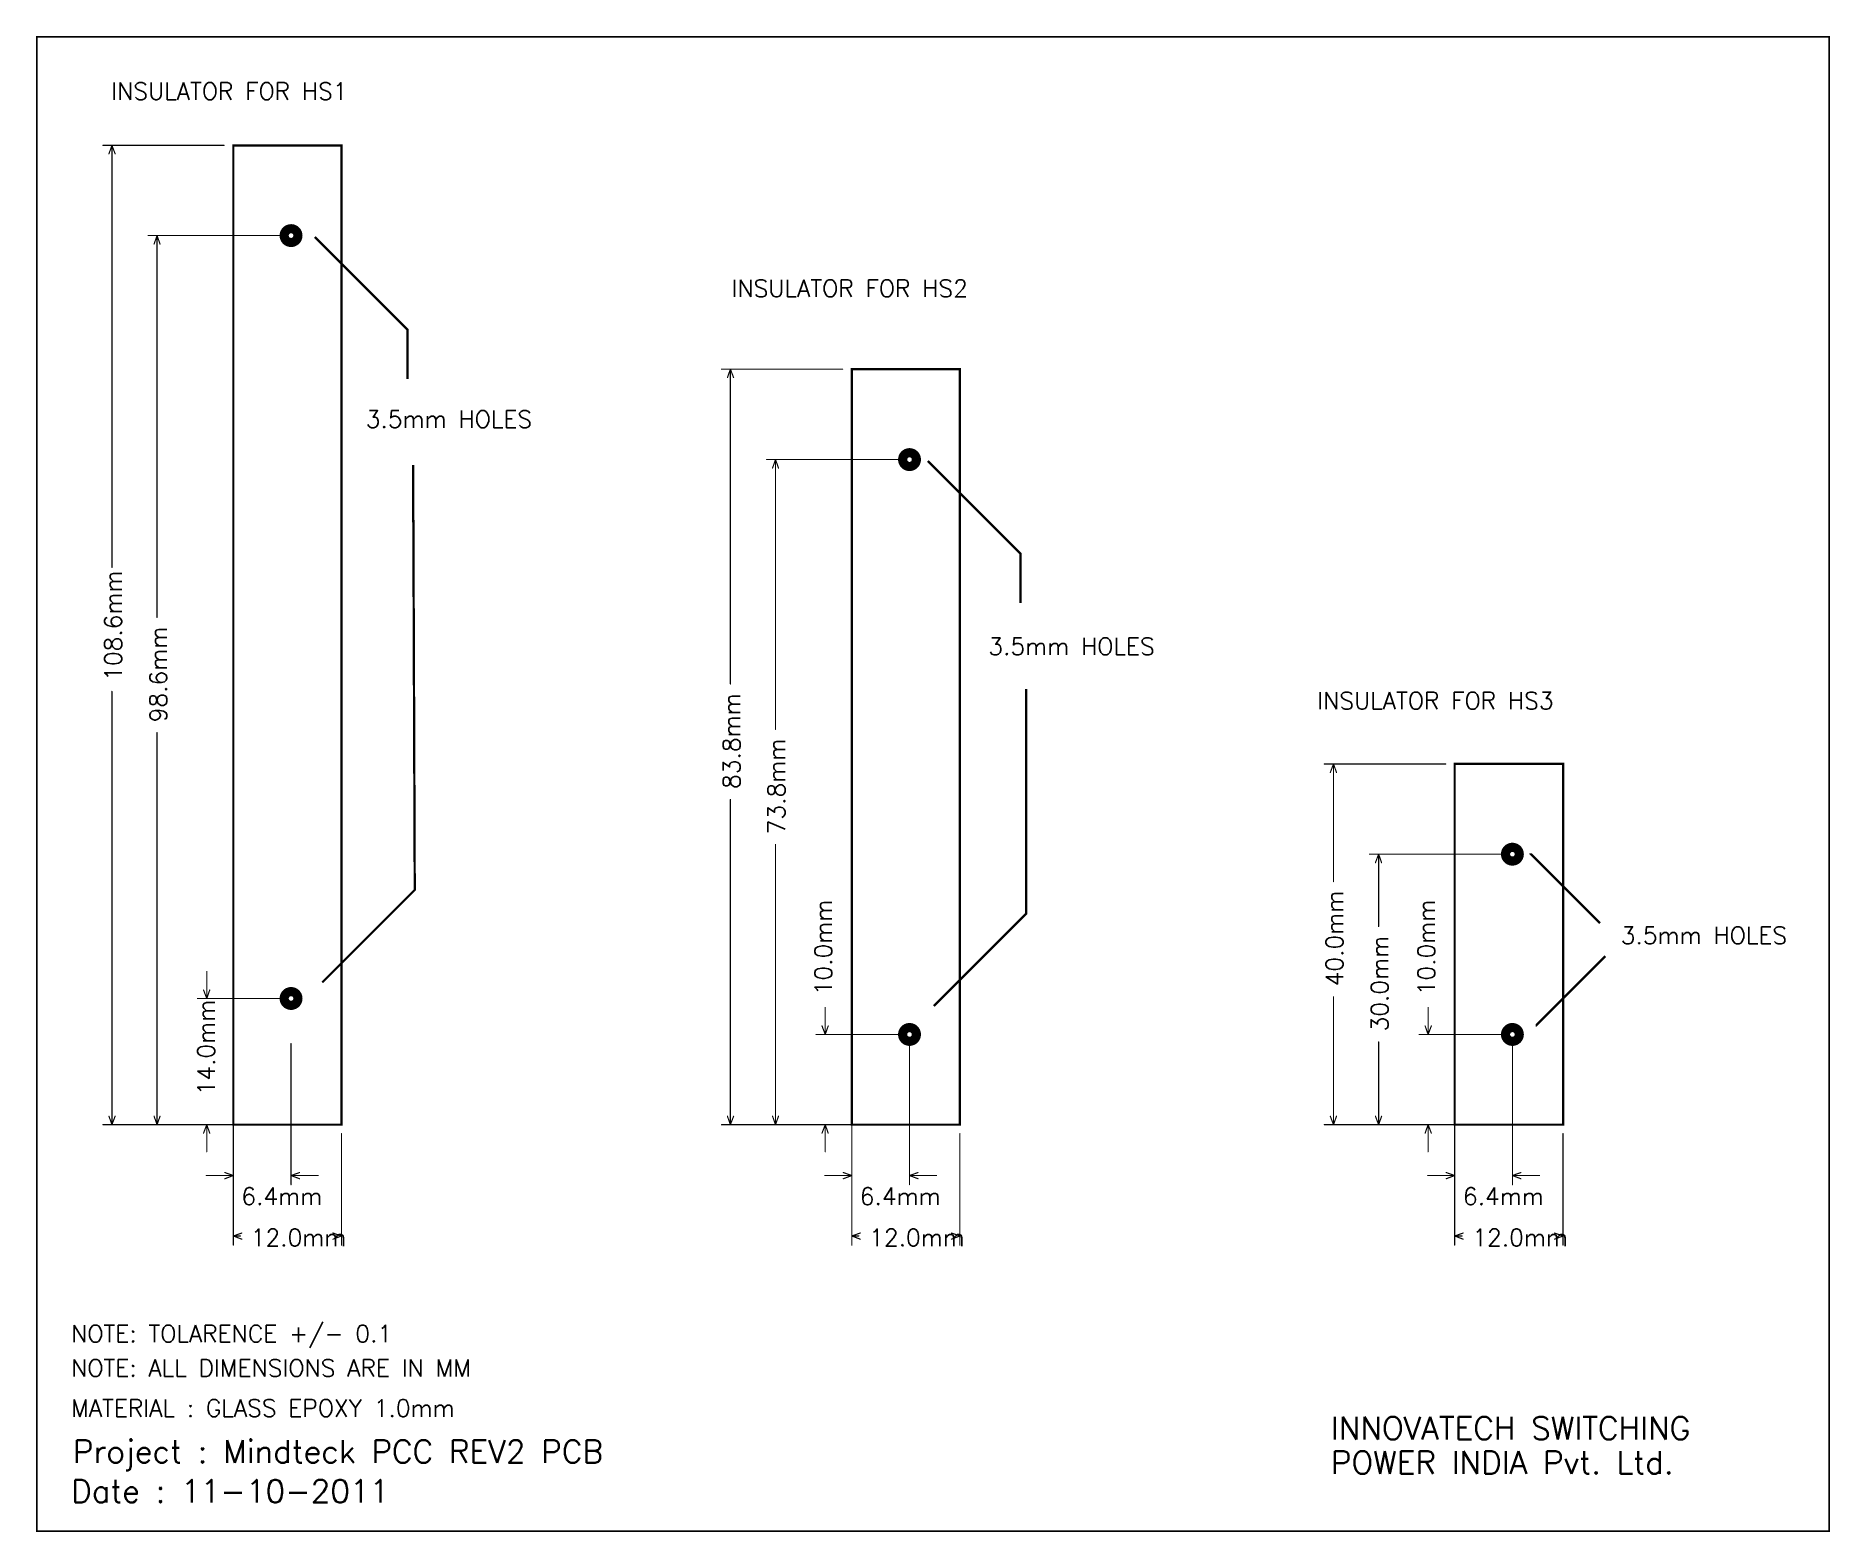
# Model space of a CAD drawing. Extents: x 4.22 to 12.05, y 8.87 to 15.4.
import ezdxf

# ---------------------------------------------------------------- set-up
doc = ezdxf.new("R2010")
doc.units = 0
doc.header["$LTSCALE"] = 25
doc.layers.get('0').update_dxf_attribs({"linetype": 'CONTINUOUS'})
doc.styles.get("Standard").update_dxf_attribs({"font": 'simplex'})

# ---------------------------------------------------------------- blocks, each defined once
blk = doc.blocks.new('DISC')
at = {"color": 0, "const_width": 0.5}
blk.add_lwpolyline([(0, 0.25, 1), (0, -0.25, 1)], format="xyb", close=True, dxfattribs=at)

msp = doc.modelspace()

# ---------------------------------------------------------------- linework, layer by layer
at = {"color": 1, "const_width": 0.008}
msp.add_lwpolyline([(4.225, 15.4), (12.05, 15.4), (12.05, 8.875), (4.225, 8.875), (4.225, 15.4)], dxfattribs=at)
at = {"color": 3}
for points, const_width in [([(5.043, 14.926), (4.514, 14.926)], 0.005), ([(4.553, 14.926), (4.54, 14.889)], 0.005), ([(4.553, 13.083), (4.553, 14.926)], 0.005), ([(4.553, 14.926), (4.567, 14.889)], 0.005), ([(5.083, 10.65), (5.083, 14.926), (5.555, 14.926), (5.555, 10.65), (5.083, 10.65)], 0.01), ([(5.293, 14.532), (4.711, 14.532)], 0.005), ([(4.75, 14.532), (4.737, 14.495)], 0.005), ([(4.75, 12.865), (4.75, 14.532)], 0.005), ([(4.75, 14.532), (4.763, 14.495)], 0.005), ([(5.843, 13.906), (5.843, 14.122), (5.439, 14.526)], 0.01), ([(7.743, 13.949), (7.214, 13.949)], 0.005), ([(7.253, 13.949), (7.24, 13.912)], 0.005), ([(7.253, 12.574), (7.253, 13.949)], 0.005), ([(7.253, 13.949), (7.267, 13.912)], 0.005), ([(7.783, 10.65), (7.783, 13.949), (8.255, 13.949), (8.255, 10.65), (7.783, 10.65)], 0.01), ([(7.993, 13.554), (7.411, 13.554)], 0.005), ([(7.45, 13.554), (7.437, 13.517)], 0.005), ([(7.45, 12.376), (7.45, 13.554)], 0.005), ([(7.45, 13.554), (7.463, 13.517)], 0.005), ([(8.519, 12.928), (8.519, 13.144), (8.115, 13.548)], 0.01), ([(5.868, 13.28), (5.868, 13.53), (5.868, 13.53), (5.875, 11.675), (5.471, 11.271)], 0.01), ([(4.553, 10.65), (4.553, 12.542)], 0.005), ([(8.544, 12.302), (8.544, 12.552), (8.544, 12.552), (8.544, 11.571), (8.141, 11.168)], 0.01), ([(4.75, 10.65), (4.75, 12.362)], 0.005), ([(10.376, 12.225), (9.846, 12.225)], 0.005), ([(9.886, 12.225), (9.872, 12.188)], 0.005), ([(9.886, 11.711), (9.886, 12.225)], 0.005), ([(9.886, 12.225), (9.899, 12.188)], 0.005), ([(10.415, 10.65), (10.415, 12.225), (10.888, 12.225), (10.888, 10.65), (10.415, 10.65)], 0.01), ([(7.253, 10.65), (7.253, 12.07)], 0.005), ([(7.45, 10.65), (7.45, 11.873)], 0.005), ([(10.626, 11.831), (10.043, 11.831)], 0.005), ([(10.083, 11.831), (10.069, 11.794)], 0.005), ([(10.083, 11.515), (10.083, 11.831)], 0.005), ([(10.083, 11.831), (10.096, 11.794)], 0.005), ([(10.746, 11.835), (10.746, 11.833), (11.049, 11.53)], 0.01), ([(10.768, 11.083), (10.77, 11.083), (11.073, 11.386)], 0.01), ([(4.967, 11.201), (4.967, 11.319)], 0.005), ([(5.293, 11.201), (4.927, 11.201)], 0.005), ([(4.967, 11.201), (4.953, 11.238)], 0.005), ([(4.967, 11.201), (4.98, 11.238)], 0.005), ([(9.886, 10.65), (9.886, 11.208)], 0.005), ([(7.667, 11.044), (7.667, 11.162)], 0.005), ([(10.299, 11.044), (10.299, 11.162)], 0.005), ([(7.993, 11.044), (7.627, 11.044)], 0.005), ([(7.667, 11.044), (7.653, 11.081)], 0.005), ([(7.667, 11.044), (7.68, 11.081)], 0.005), ([(10.626, 11.044), (10.26, 11.044)], 0.005), ([(10.299, 11.044), (10.286, 11.081)], 0.005), ([(10.299, 11.044), (10.313, 11.081)], 0.005), ([(5.083, 11.004), (5.083, 10.388)], 0.005), ([(5.335, 11.004), (5.335, 10.388)], 0.005), ([(7.783, 11.004), (7.783, 10.388)], 0.005), ([(8.035, 11.004), (8.035, 10.388)], 0.005), ([(10.083, 10.65), (10.083, 11.011)], 0.005), ([(10.415, 11.004), (10.415, 10.388)], 0.005), ([(10.667, 11.004), (10.667, 10.388)], 0.005), ([(4.553, 10.65), (4.54, 10.687)], 0.005), ([(4.553, 10.65), (4.567, 10.687)], 0.005), ([(4.75, 10.65), (4.737, 10.687)], 0.005), ([(4.75, 10.65), (4.763, 10.687)], 0.005), ([(7.253, 10.65), (7.24, 10.687)], 0.005), ([(7.253, 10.65), (7.267, 10.687)], 0.005), ([(7.45, 10.65), (7.437, 10.687)], 0.005), ([(7.45, 10.65), (7.463, 10.687)], 0.005), ([(9.886, 10.65), (9.872, 10.687)], 0.005), ([(9.886, 10.65), (9.899, 10.687)], 0.005), ([(10.083, 10.65), (10.069, 10.687)], 0.005), ([(10.083, 10.65), (10.096, 10.687)], 0.005), ([(5.043, 10.65), (4.514, 10.65)], 0.005), ([(5.28, 10.65), (4.711, 10.65)], 0.005), ([(5.293, 10.65), (4.927, 10.65)], 0.005), ([(4.967, 10.65), (4.953, 10.613)], 0.005), ([(4.967, 10.65), (4.967, 10.532)], 0.005), ([(4.967, 10.65), (4.98, 10.613)], 0.005), ([(5.083, 10.611), (5.083, 10.124)], 0.005), ([(5.555, 10.611), (5.555, 10.124)], 0.005), ([(7.743, 10.65), (7.214, 10.65)], 0.005), ([(7.98, 10.65), (7.411, 10.65)], 0.005), ([(7.993, 10.65), (7.627, 10.65)], 0.005), ([(7.667, 10.65), (7.653, 10.613)], 0.005), ([(7.667, 10.65), (7.667, 10.532)], 0.005), ([(7.667, 10.65), (7.68, 10.613)], 0.005), ([(7.783, 10.611), (7.783, 10.124)], 0.005), ([(8.255, 10.611), (8.255, 10.124)], 0.005), ([(10.376, 10.65), (9.846, 10.65)], 0.005), ([(10.612, 10.65), (10.043, 10.65)], 0.005), ([(10.626, 10.65), (10.26, 10.65)], 0.005), ([(10.299, 10.65), (10.286, 10.613)], 0.005), ([(10.299, 10.65), (10.299, 10.532)], 0.005), ([(10.299, 10.65), (10.313, 10.613)], 0.005), ([(10.415, 10.611), (10.415, 10.124)], 0.005), ([(10.888, 10.611), (10.888, 10.124)], 0.005), ([(5.083, 10.428), (4.965, 10.428)], 0.005), ([(5.083, 10.428), (5.046, 10.441)], 0.005), ([(5.083, 10.428), (5.046, 10.414)], 0.005), ([(5.335, 10.428), (5.372, 10.441)], 0.005), ([(5.335, 10.428), (5.453, 10.428)], 0.005), ([(5.335, 10.428), (5.372, 10.414)], 0.005), ([(7.783, 10.428), (7.665, 10.428)], 0.005), ([(7.783, 10.428), (7.746, 10.441)], 0.005), ([(7.783, 10.428), (7.746, 10.414)], 0.005), ([(8.035, 10.428), (8.072, 10.441)], 0.005), ([(8.035, 10.428), (8.153, 10.428)], 0.005), ([(8.035, 10.428), (8.072, 10.414)], 0.005), ([(10.415, 10.428), (10.297, 10.428)], 0.005), ([(10.415, 10.428), (10.378, 10.441)], 0.005), ([(10.415, 10.428), (10.378, 10.414)], 0.005), ([(10.667, 10.428), (10.704, 10.441)], 0.005), ([(10.667, 10.428), (10.785, 10.428)], 0.005), ([(10.667, 10.428), (10.704, 10.414)], 0.005), ([(5.083, 10.164), (5.12, 10.177)], 0.005), ([(5.114, 10.164), (5.083, 10.164)], 0.005), ([(5.083, 10.164), (5.12, 10.15)], 0.005), ([(5.555, 10.164), (5.518, 10.177)], 0.005), ([(5.555, 10.164), (5.518, 10.15)], 0.005), ([(7.783, 10.164), (7.82, 10.177)], 0.005), ([(7.814, 10.164), (7.783, 10.164)], 0.005), ([(7.783, 10.164), (7.82, 10.15)], 0.005), ([(8.255, 10.164), (8.218, 10.177)], 0.005), ([(8.255, 10.164), (8.218, 10.15)], 0.005), ([(10.415, 10.164), (10.452, 10.177)], 0.005), ([(10.447, 10.164), (10.415, 10.164)], 0.005), ([(10.415, 10.164), (10.452, 10.15)], 0.005), ([(10.888, 10.164), (10.851, 10.177)], 0.005), ([(10.888, 10.164), (10.851, 10.15)], 0.005)]:
    msp.add_lwpolyline(points, dxfattribs=dict(at, const_width=const_width))
at = {"color": 2, "const_width": 0.04}
for points in [[(5.335, 14.502, -1), (5.335, 14.562, -1), (5.335, 14.502)], [(8.035, 13.524, -1), (8.035, 13.584, -1), (8.035, 13.524)], [(10.667, 11.801, -1), (10.667, 11.861, -1), (10.667, 11.801)], [(5.335, 11.171, -1), (5.335, 11.231, -1), (5.335, 11.171)], [(8.035, 11.014, -1), (8.035, 11.074, -1), (8.035, 11.014)], [(10.667, 11.014, -1), (10.667, 11.074, -1), (10.667, 11.014)]]:
    msp.add_lwpolyline(points, format="xyb", dxfattribs=at)

# ---------------------------------------------------------------- block references
at = {"color": 3, "xscale": 0.005, "yscale": 0.005}
for p in [(4.514, 14.926), (4.54, 14.889), (4.553, 14.926), (4.553, 14.926), (4.553, 14.926), (4.567, 14.889), (5.043, 14.926), (4.711, 14.532), (4.737, 14.495), (4.75, 14.532), (4.75, 14.532), (4.75, 14.532), (4.763, 14.495), (5.293, 14.532), (7.214, 13.949), (7.253, 13.949), (7.253, 13.949), (7.253, 13.949), (7.743, 13.949), (7.24, 13.912), (7.267, 13.912), (7.411, 13.554), (7.45, 13.554), (7.45, 13.554), (7.45, 13.554), (7.993, 13.554), (7.437, 13.517), (7.463, 13.517), (4.553, 13.083), (4.75, 12.865), (4.553, 12.542), (7.253, 12.574), (7.45, 12.376), (4.75, 12.362), (9.846, 12.225), (9.886, 12.225), (9.886, 12.225), (9.886, 12.225), (10.376, 12.225), (9.872, 12.188), (9.899, 12.188), (7.253, 12.07), (7.45, 11.873), (10.043, 11.831), (10.083, 11.831), (10.083, 11.831), (10.083, 11.831), (10.626, 11.831), (10.069, 11.794), (10.096, 11.794), (9.886, 11.711), (10.083, 11.515), (4.967, 11.319), (4.927, 11.201), (4.953, 11.238), (4.967, 11.201), (4.967, 11.201), (4.967, 11.201), (4.98, 11.238), (5.293, 11.201), (9.886, 11.208), (7.667, 11.162), (10.299, 11.162), (7.627, 11.044), (7.653, 11.081), (7.667, 11.044), (7.667, 11.044), (7.667, 11.044), (7.68, 11.081), (7.993, 11.044), (10.26, 11.044), (10.286, 11.081), (10.299, 11.044), (10.299, 11.044), (10.299, 11.044), (10.313, 11.081), (10.626, 11.044), (5.083, 11.004), (5.335, 11.004), (7.783, 11.004), (8.035, 11.004), (10.083, 11.011), (10.415, 11.004), (10.667, 11.004), (4.54, 10.687), (4.567, 10.687), (4.737, 10.687), (4.763, 10.687), (7.24, 10.687), (7.267, 10.687), (7.437, 10.687), (7.463, 10.687), (9.872, 10.687), (9.899, 10.687), (10.069, 10.687), (10.096, 10.687), (4.514, 10.65), (4.553, 10.65), (4.553, 10.65), (4.553, 10.65), (4.711, 10.65), (4.75, 10.65), (4.75, 10.65), (4.75, 10.65), (4.927, 10.65), (4.953, 10.613), (4.967, 10.65), (4.967, 10.65), (4.967, 10.65), (4.98, 10.613), (5.043, 10.65), (5.083, 10.611), (5.28, 10.65), (5.293, 10.65), (5.555, 10.611), (7.214, 10.65), (7.253, 10.65), (7.253, 10.65), (7.253, 10.65), (7.411, 10.65), (7.45, 10.65), (7.45, 10.65), (7.45, 10.65), (7.627, 10.65), (7.653, 10.613), (7.667, 10.65), (7.667, 10.65), (7.667, 10.65), (7.68, 10.613), (7.743, 10.65), (7.783, 10.611), (7.98, 10.65), (7.993, 10.65), (8.255, 10.611), (9.846, 10.65), (9.886, 10.65), (9.886, 10.65), (9.886, 10.65), (10.043, 10.65), (10.083, 10.65), (10.083, 10.65), (10.083, 10.65), (10.26, 10.65), (10.286, 10.613), (10.299, 10.65), (10.299, 10.65), (10.299, 10.65), (10.313, 10.613), (10.376, 10.65), (10.415, 10.611), (10.612, 10.65), (10.626, 10.65), (10.888, 10.611), (4.967, 10.532), (7.667, 10.532), (10.299, 10.532), (4.965, 10.428), (5.046, 10.441), (5.083, 10.428), (5.083, 10.428), (5.083, 10.428), (5.335, 10.428), (5.335, 10.428), (5.335, 10.428), (5.372, 10.441), (5.453, 10.428), (7.665, 10.428), (7.746, 10.441), (7.783, 10.428), (7.783, 10.428), (7.783, 10.428), (8.035, 10.428), (8.035, 10.428), (8.035, 10.428), (8.072, 10.441), (8.153, 10.428), (10.297, 10.428), (10.378, 10.441), (10.415, 10.428), (10.415, 10.428), (10.415, 10.428), (10.667, 10.428), (10.667, 10.428), (10.667, 10.428), (10.704, 10.441), (10.785, 10.428), (5.046, 10.414), (5.083, 10.388), (5.335, 10.388), (5.372, 10.414), (7.746, 10.414), (7.783, 10.388), (8.035, 10.388), (8.072, 10.414), (10.378, 10.414), (10.415, 10.388), (10.667, 10.388), (10.704, 10.414), (5.083, 10.164), (5.083, 10.164), (5.083, 10.164), (5.083, 10.124), (5.114, 10.164), (5.12, 10.177), (5.12, 10.15), (5.518, 10.177), (5.518, 10.15), (5.555, 10.164), (5.555, 10.164), (5.555, 10.124), (7.783, 10.164), (7.783, 10.164), (7.783, 10.164), (7.783, 10.124), (7.814, 10.164), (7.82, 10.177), (7.82, 10.15), (8.218, 10.177), (8.218, 10.15), (8.255, 10.164), (8.255, 10.164), (8.255, 10.124), (10.415, 10.164), (10.415, 10.164), (10.415, 10.164), (10.415, 10.124), (10.447, 10.164), (10.452, 10.177), (10.452, 10.15), (10.851, 10.177), (10.851, 10.15), (10.888, 10.164), (10.888, 10.164), (10.888, 10.124)]:
    msp.add_blockref('DISC', p, dxfattribs=at)

# ---------------------------------------------------------------- texts
at = {"color": 3}
for s, height, p in [('INSULATOR FOR HS1', 0.075, (4.55, 15.125)), ('INSULATOR FOR HS2', 0.075, (7.258, 14.264)), ('3.5mm HOLES', 0.075, (5.661, 13.693)), ('3.5mm HOLES', 0.075, (8.379, 12.701)), ('INSULATOR FOR HS3', 0.075, (9.815, 12.464)), ('3.5mm HOLES', 0.075, (11.14, 11.439)), ('6.4mm', 0.075, (5.118, 10.3)), ('6.4mm', 0.075, (7.818, 10.3)), ('6.4mm', 0.075, (10.451, 10.3)), ('12.0mm', 0.075, (5.159, 10.12)), ('12.0mm', 0.075, (7.859, 10.12)), ('12.0mm', 0.075, (10.492, 10.12)), ('NOTE: TOLARENCE +/- 0.1', 0.075, (4.375, 9.7)), ('NOTE: ALL DIMENSIONS ARE IN MM', 0.075, (4.375, 9.55)), ('MATERIAL : GLASS EPOXY 1.0mm', 0.075, (4.375, 9.375)), ('INNOVATECH SWITCHING ', 0.1, (9.875, 9.275)), ('Project : Mindteck PCC REV2 PCB', 0.1, (4.383, 9.173)), ('POWER INDIA Pvt. Ltd.', 0.1, (9.875, 9.125)), ('Date : 11-10-2011', 0.1, (4.375, 9))]:
    msp.add_text(s, height=height, dxfattribs=at).set_placement(p)
for s, p in [('108.6mm', (4.596, 12.588)), ('98.6mm', (4.793, 12.407)), ('83.8mm', (7.296, 12.116)), ('73.8mm', (7.492, 11.918)), ('10.0mm', (7.696, 11.215)), ('40.0mm', (9.928, 11.254)), ('10.0mm', (10.329, 11.215)), ('30.0mm', (10.125, 11.057)), ('14.0mm', (5.002, 10.778))]:
    msp.add_text(s, height=0.075, rotation=90, dxfattribs=at).set_placement(p)

doc.saveas('drawing.dxf')
